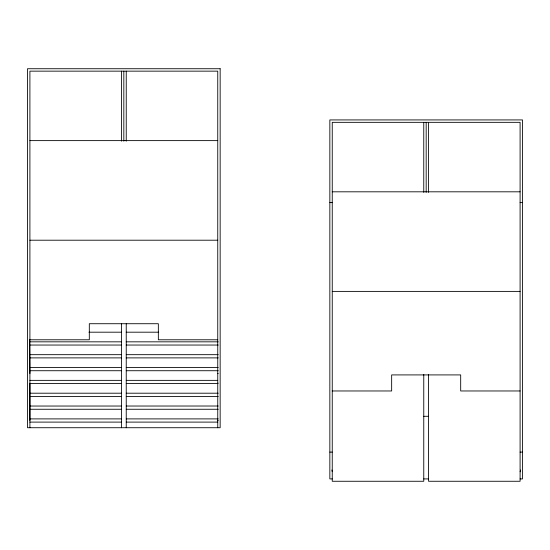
<?xml version="1.0" encoding="UTF-8"?>
<svg xmlns="http://www.w3.org/2000/svg" width="550" height="550" viewBox="0 0 550 550"><rect width="100%" height="100%" fill="white"/><g stroke="black" fill="none" stroke-linecap="round" stroke-linejoin="round"><path stroke-width="0.82" d="M29.906 140.621L217.752 140.621M332.248 191.812L520.094 191.812M329.842 202.606L332.248 202.606M520.094 202.606L522.5 202.606M29.906 240.206L217.752 240.206M332.248 291.39L520.094 291.39M88.997 332.193L121.419 332.193M126.239 332.193L158.737 332.193M29.906 339.783L89.313 339.783L89.313 323.723L158.345 323.723L158.345 339.783L217.752 339.783M29.59 341.832L121.419 341.832M126.239 341.832L218.233 341.832M29.59 345.043L121.419 345.043M126.239 345.043L218.233 345.043M29.59 354.674L121.419 354.674M126.239 354.674L218.233 354.674M29.59 357.885L121.419 357.885M126.239 357.885L218.233 357.885M29.59 367.517L121.419 367.517M126.239 367.517L218.233 367.517M29.59 370.728L121.419 370.728M126.239 370.728L218.233 370.728M29.906 373.539L29.59 339.419M217.752 373.539L218.233 373.539M29.906 380.359L121.419 380.359M126.239 380.359L217.752 380.359M29.906 383.171L29.906 420.496M217.752 383.171L218.233 383.171M29.906 383.57L121.419 383.57M126.239 383.57L217.752 383.57M332.248 390.967L391.655 390.967L391.655 374.914L460.687 374.914L460.687 390.967L520.094 390.967M29.59 393.202L121.419 393.202M126.239 393.202L218.233 393.202M29.59 396.413L121.419 396.413M126.239 396.413L218.233 396.413M121.419 406.031L29.59 406.044M126.239 406.031L218.233 406.017M29.59 409.262L121.419 409.262M126.239 409.262L218.233 409.262M423.761 416.288L428.581 416.288M29.59 418.894L121.419 418.894M126.239 418.894L218.233 418.894M217.752 420.496L218.233 420.496M29.906 422.104L121.419 422.104M126.239 422.104L217.752 422.104M329.842 452.1L332.248 452.1M520.094 452.1L522.5 452.1M332.248 471.687L331.932 469.989M520.094 471.687L520.575 471.687L520.575 469.989M332.248 478.913L329.842 478.913L329.842 119.927L522.5 119.927L522.5 478.913L520.094 478.913M423.761 478.913L428.581 478.913M428.581 122.334L428.581 192.363M428.581 374.399L428.581 481.264L520.094 481.264L520.094 122.334L332.248 122.334L332.248 481.264L423.761 481.264L423.761 374.399M426.174 122.334L426.174 192.363M423.761 122.334L423.761 192.363M217.752 427.721L217.752 71.149L29.906 71.149L29.906 427.721M126.239 71.149L126.239 141.171M126.239 323.819L126.239 427.721M123.826 71.149L123.826 141.171M121.419 71.149L121.419 141.171M121.419 323.819L121.419 427.721M220.158 68.736L27.5 68.736L27.5 427.721L220.158 427.721L220.158 68.736"/></g></svg>
